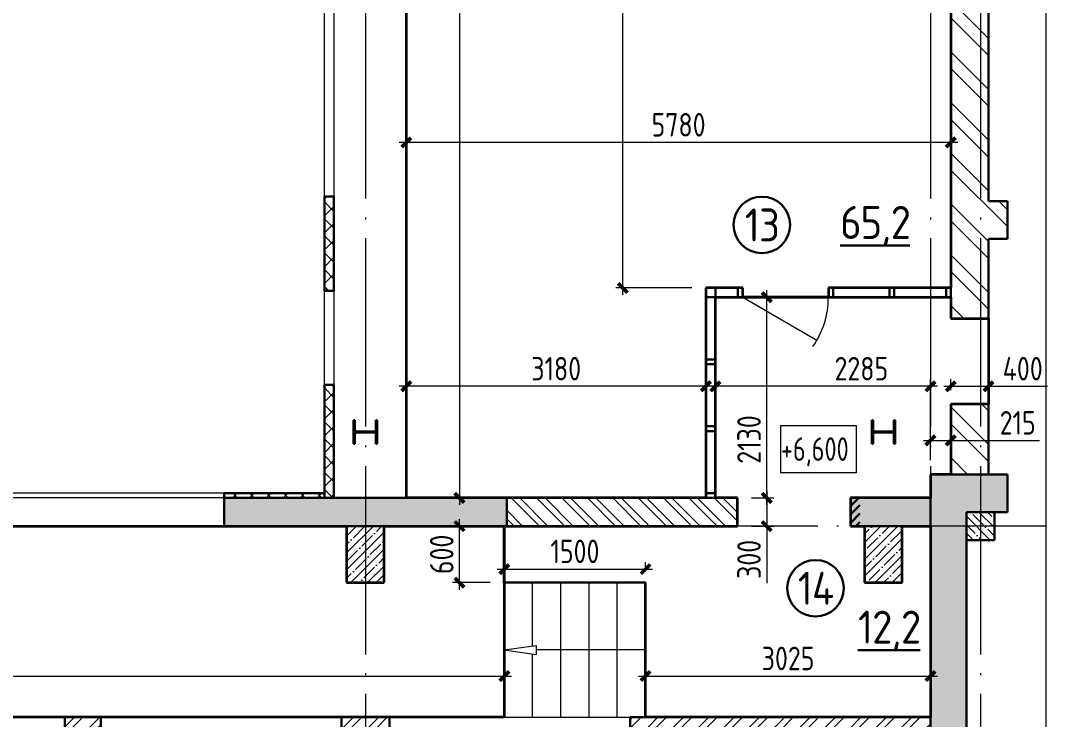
# Model space of a CAD drawing. Extents: x -965262 to 1142518, y -357520 to 71675.
# Drawn here: x 568645 to 579568, y -199408 to -191986 of the extents above; entities that cross this region are included whole.
import ezdxf

# ---------------------------------------------------------------- set-up
doc = ezdxf.new("R2010")
doc.units = 0
doc.header["$LTSCALE"] = 10
doc.linetypes.add('DOTE', pattern=[2.42, 2, -0.2, 0.02, -0.2])
doc.layers.get('0').update_dxf_attribs({"linetype": 'CONTINUOUS', "lineweight": 30})
doc.layers.get('Defpoints').update_dxf_attribs({"linetype": 'CONTINUOUS'})
doc.layers.add('DOTE', color=7, linetype='DOTE', lineweight=9)
doc.layers.add('полы', color=3, linetype='CONTINUOUS', lineweight=35)
doc.styles.add('GOST 2.304', font='isocpeur.ttf', dxfattribs={"width": 0.75, "height": 250})
doc.styles.add('GOST-2.304_Type-B', font='isocpeur.ttf', dxfattribs={"width": 0.9})
doc.styles.add('ГОСТ 2м', font='isocpeur.ttf', dxfattribs={"width": 0.8, "height": 250})
doc.dimstyles.new('ГОСТ 2м', dxfattribs={"dimtxt": 250, "dimasz": 100, "dimexe": 75, "dimexo": 150, "dimgap": 62.5, "dimtad": 1, "dimdec": 0, "dimtxsty": 'ГОСТ 2м', "dimblk": 'ARCHTICK', "dimcen": 150, "dimdle": 75, "dimclrd": 256, "dimclre": 256, "dimclrt": 256, "dimadec": 0, "dimazin": 0, "dimtfac": 1, "dimtdec": 0, "dimtmove": 0, "dimatfit": 3, "dimldrblk": 'OBLIQUE', "dimfxl": 1, "dimlwd": 15, "dimlwe": 15, "dimarcsym": 0})
pattern_1 = [(45, (487763.99, -212475.13), (-89.80256, 89.80256), []), (45, (487853.79, -212475.13), (-89.80256, 89.80256), [158.75, -31.75, 0, -31.75])]

# ---------------------------------------------------------------- blocks, each defined once
blk = doc.blocks.new('_ArchTick')
at = {"color": 0, "linetype": 'ByBlock', "lineweight": 0, "const_width": 0.4}
blk.add_lwpolyline([(-0.5, -0.5), (0.5, 0.5)], dxfattribs=at)
blk = doc.blocks.new('*D2043')
at = {"lineweight": 15, "transparency": 16777216}
for p, q in [((547106, -197505), (547106, -199022)), ((573781, -197506), (573781, -199022)), ((547031, -198947), (573856, -198947))]:
    blk.add_line(p, q, dxfattribs=at)
at = {"layer": 'Defpoints', "color": 0, "lineweight": 15, "transparency": 16777216}
for p in [(547106, -197355, 1451), (573781, -197356, 1421), (573781, -198947)]:
    blk.add_point(p, dxfattribs=at)
at = {"lineweight": 15, "transparency": 16777216, "xscale": 100, "yscale": 100, "zscale": 100, "rotation": 180}
blk.add_blockref('_ArchTick', (547106, -198947), dxfattribs=at)
at = {"lineweight": 15, "transparency": 16777216, "xscale": 100, "yscale": 100, "zscale": 100}
blk.add_blockref('_ArchTick', (573781, -198947), dxfattribs=at)
at = {"lineweight": 15, "transparency": 16777216, "insert": (560444, -198760), "char_height": 250, "attachment_point": 5, "style": 'ГОСТ 2м'}
blk.add_mtext('26675', dxfattribs=at)
blk = doc.blocks.new('_Oblique')
at = {"color": 0, "linetype": 'ByBlock', "lineweight": -2}
blk.add_line((-0.5, -0.5), (0.5, 0.5), dxfattribs=at)
blk = doc.blocks.new('*D2044')
at = {"lineweight": 15, "transparency": 16777216}
for p, q in [((575281, -199235), (575281, -198872)), ((578306, -199235), (578306, -198872)), ((575206, -198947), (578381, -198947))]:
    blk.add_line(p, q, dxfattribs=at)
at = {"layer": 'Defpoints', "color": 0, "lineweight": 15, "transparency": 16777216}
for p in [(578306, -198947), (575281, -199385, 1451), (578306, -199385, 1451)]:
    blk.add_point(p, dxfattribs=at)
at = {"lineweight": 15, "transparency": 16777216, "xscale": 100, "yscale": 100, "zscale": 100, "rotation": 180}
blk.add_blockref('_ArchTick', (575281, -198947), dxfattribs=at)
at = {"lineweight": 15, "transparency": 16777216, "xscale": 100, "yscale": 100, "zscale": 100}
blk.add_blockref('_ArchTick', (578306, -198947), dxfattribs=at)
at = {"lineweight": 15, "transparency": 16777216, "insert": (576794, -198760), "char_height": 250, "attachment_point": 5, "style": 'ГОСТ 2м'}
blk.add_mtext('3025', dxfattribs=at)
blk = doc.blocks.new('*D2045')
at = {"lineweight": 15, "transparency": 16777216}
for p, q in [((573706, -197811), (575356, -197811)), ((573781, -197805), (573781, -197736)), ((575281, -197805), (575281, -197736))]:
    blk.add_line(p, q, dxfattribs=at)
at = {"layer": 'Defpoints', "color": 0, "lineweight": 15, "transparency": 16777216}
for p in [(575281, -197811), (573781, -197955, 1451), (575281, -197955, 1451)]:
    blk.add_point(p, dxfattribs=at)
at = {"lineweight": 15, "transparency": 16777216, "xscale": 100, "yscale": 100, "zscale": 100, "rotation": 180}
blk.add_blockref('_ArchTick', (573781, -197811), dxfattribs=at)
at = {"lineweight": 15, "transparency": 16777216, "xscale": 100, "yscale": 100, "zscale": 100}
blk.add_blockref('_ArchTick', (575281, -197811), dxfattribs=at)
at = {"lineweight": 15, "transparency": 16777216, "insert": (574531, -197623), "char_height": 250, "attachment_point": 5, "style": 'ГОСТ 2м'}
blk.add_mtext('1500', dxfattribs=at)
blk = doc.blocks.new('*D2046')
at = {"lineweight": 15, "transparency": 16777216}
for p, q in [((573631, -197355), (573230, -197355)), ((573305, -198030), (573305, -197280)), ((573631, -197955), (573230, -197955))]:
    blk.add_line(p, q, dxfattribs=at)
at = {"layer": 'Defpoints', "color": 0, "lineweight": 15, "transparency": 16777216}
for p in [(573305, -197355), (573781, -197355), (573781, -197955, 1430)]:
    blk.add_point(p, dxfattribs=at)
at = {"lineweight": 15, "transparency": 16777216, "xscale": 100, "yscale": 100, "zscale": 100}
for p, rotation in [((573305, -197355), 90), ((573305, -197955), 270)]:
    blk.add_blockref('_ArchTick', p, dxfattribs=dict(at, rotation=rotation))
at = {"lineweight": 15, "transparency": 16777216, "insert": (573117, -197655), "char_height": 250, "attachment_point": 5, "rotation": 90, "style": 'ГОСТ 2м'}
blk.add_mtext('600', dxfattribs=at)
blk = doc.blocks.new('*D2021')
at = {"lineweight": 15, "transparency": 16777216}
for p, q in [((572741, -193131), (572741, -193206)), ((578521, -193131), (578521, -193206)), ((578596, -193281), (572666, -193281))]:
    blk.add_line(p, q, dxfattribs=at)
at = {"layer": 'Defpoints', "color": 0, "lineweight": 15, "transparency": 16777216}
for p in [(572741, -193281), (572741, -193281), (578521, -193281)]:
    blk.add_point(p, dxfattribs=at)
at = {"lineweight": 15, "transparency": 16777216, "xscale": 100, "yscale": 100, "zscale": 100, "rotation": 180}
blk.add_blockref('_ArchTick', (572741, -193281), dxfattribs=at)
at = {"lineweight": 15, "transparency": 16777216, "xscale": 100, "yscale": 100, "zscale": 100}
blk.add_blockref('_ArchTick', (578521, -193281), dxfattribs=at)
at = {"lineweight": 15, "transparency": 16777216, "insert": (575631, -193093), "char_height": 250, "attachment_point": 5, "style": 'ГОСТ 2м'}
blk.add_mtext('5780', dxfattribs=at)
blk = doc.blocks.new('*D2047')
at = {"lineweight": 15, "transparency": 16777216}
for p, q in [((572741, -194975), (572741, -195945)), ((575922, -194975), (575922, -195945)), ((575997, -195870), (572666, -195870))]:
    blk.add_line(p, q, dxfattribs=at)
at = {"layer": 'Defpoints', "color": 0, "lineweight": 15, "transparency": 16777216}
for p in [(572741, -194825, 1451), (575922, -194825, 1421), (572741, -195870)]:
    blk.add_point(p, dxfattribs=at)
at = {"lineweight": 15, "transparency": 16777216, "xscale": 100, "yscale": 100, "zscale": 100, "rotation": 180}
blk.add_blockref('_ArchTick', (572741, -195870), dxfattribs=at)
at = {"lineweight": 15, "transparency": 16777216, "xscale": 100, "yscale": 100, "zscale": 100}
blk.add_blockref('_ArchTick', (575922, -195870), dxfattribs=at)
at = {"lineweight": 15, "transparency": 16777216, "insert": (574332, -195683), "char_height": 250, "attachment_point": 5, "style": 'ГОСТ 2м'}
blk.add_mtext('3180', dxfattribs=at)
blk = doc.blocks.new('*D2048')
at = {"lineweight": 15, "transparency": 16777216}
for p, q in [((576022, -196655), (576022, -195795)), ((578306, -196655), (578306, -195795)), ((578381, -195870), (575947, -195870))]:
    blk.add_line(p, q, dxfattribs=at)
at = {"layer": 'Defpoints', "color": 0, "lineweight": 15, "transparency": 16777216}
for p in [(576022, -195870), (576022, -196805, 1421), (578306, -196805, 1451)]:
    blk.add_point(p, dxfattribs=at)
at = {"lineweight": 15, "transparency": 16777216, "xscale": 100, "yscale": 100, "zscale": 100, "rotation": 180}
blk.add_blockref('_ArchTick', (576022, -195870), dxfattribs=at)
at = {"lineweight": 15, "transparency": 16777216, "xscale": 100, "yscale": 100, "zscale": 100}
blk.add_blockref('_ArchTick', (578306, -195870), dxfattribs=at)
at = {"lineweight": 15, "transparency": 16777216, "insert": (577572, -195683), "char_height": 250, "attachment_point": 5, "style": 'ГОСТ 2м'}
blk.add_mtext('2285', dxfattribs=at)
blk = doc.blocks.new('*D2049')
at = {"lineweight": 15, "transparency": 16777216}
for p, q in [((578306, -196655), (578306, -196370)), ((578521, -196655), (578521, -196370)), ((578231, -196445), (578521, -196445)), ((578521, -196445), (579464, -196445))]:
    blk.add_line(p, q, dxfattribs=at)
at = {"layer": 'Defpoints', "color": 0, "lineweight": 15, "transparency": 16777216}
for p in [(578521, -196445), (578306, -196805, 1451), (578521, -196805, 1451)]:
    blk.add_point(p, dxfattribs=at)
at = {"lineweight": 15, "transparency": 16777216, "xscale": 100, "yscale": 100, "zscale": 100, "rotation": 180}
blk.add_blockref('_ArchTick', (578306, -196445), dxfattribs=at)
at = {"lineweight": 15, "transparency": 16777216, "xscale": 100, "yscale": 100, "zscale": 100}
blk.add_blockref('_ArchTick', (578521, -196445), dxfattribs=at)
at = {"lineweight": 15, "transparency": 16777216, "insert": (579232, -196258), "char_height": 250, "attachment_point": 5, "style": 'ГОСТ 2м'}
blk.add_mtext('215', dxfattribs=at)
blk = doc.blocks.new('*D2050')
at = {"lineweight": 15, "transparency": 16777216}
for p, q in [((578522, -195910), (578522, -195795)), ((578922, -195910), (578922, -195795)), ((578447, -195870), (578922, -195870)), ((578922, -195870), (579547, -195870))]:
    blk.add_line(p, q, dxfattribs=at)
at = {"layer": 'Defpoints', "color": 0, "lineweight": 15, "transparency": 16777216}
for p in [(578922, -195870), (578522, -196060, 1451), (578922, -196060, 1451)]:
    blk.add_point(p, dxfattribs=at)
at = {"lineweight": 15, "transparency": 16777216, "xscale": 100, "yscale": 100, "zscale": 100, "rotation": 180}
blk.add_blockref('_ArchTick', (578522, -195870), dxfattribs=at)
at = {"lineweight": 15, "transparency": 16777216, "xscale": 100, "yscale": 100, "zscale": 100}
blk.add_blockref('_ArchTick', (578922, -195870), dxfattribs=at)
at = {"lineweight": 15, "transparency": 16777216, "insert": (579285, -195683), "char_height": 250, "attachment_point": 5, "style": 'ГОСТ 2м'}
blk.add_mtext('400', dxfattribs=at)
blk = doc.blocks.new('*D2051')
at = {"lineweight": 15, "transparency": 16777216}
for p, q in [((576567, -197130), (576567, -194850)), ((576462, -194925), (576642, -194925)), ((576406, -197055), (576642, -197055))]:
    blk.add_line(p, q, dxfattribs=at)
at = {"layer": 'Defpoints', "color": 0, "lineweight": 15, "transparency": 16777216}
for p in [(576312, -194925, 1421), (576567, -194925), (576256, -197055, 1421)]:
    blk.add_point(p, dxfattribs=at)
at = {"lineweight": 15, "transparency": 16777216, "xscale": 100, "yscale": 100, "zscale": 100}
for p, rotation in [((576567, -194925), 90), ((576567, -197055), 270)]:
    blk.add_blockref('_ArchTick', p, dxfattribs=dict(at, rotation=rotation))
at = {"lineweight": 15, "transparency": 16777216, "insert": (576379, -196435), "char_height": 250, "attachment_point": 5, "rotation": 90, "style": 'ГОСТ 2м'}
blk.add_mtext('2130', dxfattribs=at)
blk = doc.blocks.new('*D2052')
at = {"lineweight": 15, "transparency": 16777216}
for p, q in [((576567, -196980), (576567, -197355)), ((576406, -197055), (576642, -197055)), ((576406, -197355), (576642, -197355)), ((576567, -197355), (576567, -197960))]:
    blk.add_line(p, q, dxfattribs=at)
at = {"layer": 'Defpoints', "color": 0, "lineweight": 15, "transparency": 16777216}
for p in [(576256, -197055, 1421), (576256, -197355), (576567, -197355)]:
    blk.add_point(p, dxfattribs=at)
at = {"lineweight": 15, "transparency": 16777216, "xscale": 100, "yscale": 100, "zscale": 100}
for p, rotation in [((576567, -197055), 90), ((576567, -197355), 270)]:
    blk.add_blockref('_ArchTick', p, dxfattribs=dict(at, rotation=rotation))
at = {"lineweight": 15, "transparency": 16777216, "insert": (576379, -197708), "char_height": 250, "attachment_point": 5, "rotation": 90, "style": 'ГОСТ 2м'}
blk.add_mtext('300', dxfattribs=at)
blk = doc.blocks.new('*D2098')
at = {"lineweight": 15, "transparency": 16777216}
for p, q in [((572891, -185020), (573380, -185020)), ((573305, -184945), (573305, -197130)), ((572891, -197055), (573380, -197055))]:
    blk.add_line(p, q, dxfattribs=at)
at = {"layer": 'Defpoints', "color": 0, "lineweight": 15, "transparency": 16777216}
for p in [(572741, -185020, 1451), (572741, -197055, 1451), (573305, -197055)]:
    blk.add_point(p, dxfattribs=at)
at = {"lineweight": 15, "transparency": 16777216, "xscale": 100, "yscale": 100, "zscale": 100}
for p, rotation in [((573305, -185020), 90), ((573305, -197055), 270)]:
    blk.add_blockref('_ArchTick', p, dxfattribs=dict(at, rotation=rotation))
at = {"lineweight": 15, "transparency": 16777216, "insert": (573117, -190900), "char_height": 250, "attachment_point": 5, "rotation": 90, "style": 'ГОСТ 2м'}
blk.add_mtext('12035', dxfattribs=at)
blk = doc.blocks.new('*D2099')
at = {"lineweight": 15, "transparency": 16777216}
for p, q in [((575772, -185020), (574965, -185020)), ((575040, -194900), (575040, -184945)), ((575772, -194825), (574965, -194825))]:
    blk.add_line(p, q, dxfattribs=at)
at = {"layer": 'Defpoints', "color": 0, "lineweight": 15, "transparency": 16777216}
for p in [(575040, -185020), (575922, -185020, 1451), (575922, -194825, 1421)]:
    blk.add_point(p, dxfattribs=at)
at = {"lineweight": 15, "transparency": 16777216, "xscale": 100, "yscale": 100, "zscale": 100}
for p, rotation in [((575040, -185020), 90), ((575040, -194825), 270)]:
    blk.add_blockref('_ArchTick', p, dxfattribs=dict(at, rotation=rotation))
at = {"lineweight": 15, "transparency": 16777216, "insert": (574853, -189923), "char_height": 250, "attachment_point": 5, "rotation": 90, "style": 'ГОСТ 2м'}
blk.add_mtext('9805', dxfattribs=at)

msp = doc.modelspace()

# ---------------------------------------------------------------- hatches: boundary and pattern name
at = {"lineweight": 15}
h = msp.add_hatch(dxfattribs=at)
h.set_pattern_fill('ANSI37', color=256, scale=40)
h.set_pattern_definition([(45, (521027.67, -152228.47), (-89.80256, 89.80256), []), (135, (521027.67, -152228.47), (-89.80256, -89.80256), [])])
h.paths.add_polyline_path([(571971.5, -187855.1), (571871.5, -187855.1), (571871.5, -188855.1), (571971.5, -188855.1)])
h.paths.add_polyline_path([(571971.5, -191355.1), (571871.5, -191355.1), (571871.5, -191855.1), (571971.5, -191855.1)], flags=17)
h.paths.add_polyline_path([(571971.5, -190855.1), (571871.5, -190855.1), (571871.5, -191355.1), (571971.5, -191355.1)], flags=17)
h.paths.add_polyline_path([(571971.5, -190855.1), (571871.5, -190855.1), (571871.5, -191855.1), (571971.5, -191855.1)])
h.paths.add_polyline_path([(571971.5, -190855.1), (571871.5, -190855.1), (571871.5, -191355.1), (571971.5, -191355.1)])
h.paths.add_polyline_path([(571971.5, -191355.1), (571871.5, -191355.1), (571871.5, -191855.1), (571971.5, -191855.1)])
h.paths.add_polyline_path([(571971.5, -193855.1), (571871.5, -193855.1), (571871.5, -194855.1), (571971.5, -194855.1)])
h.paths.add_polyline_path([(571971.5, -195855.1), (571871.5, -195855.1), (571871.5, -197055.1), (571971.5, -197055.1)])
h.paths.add_polyline_path([(578521.5, -190215.1), (578521.5, -190264), (578521.5, -190315.1), (578521.5, -190215.1), (578521.5, -190240.1)], flags=17)
h.paths.add_polyline_path([(578521.5, -190215.1), (578521.5, -190215.7), (578521.5, -190215.1), (578521.5, -190315.1)], flags=17)
h.paths.add_polyline_path([(571871.5, -185855.1), (571871.5, -184920.1), (574741.5, -184920.1), (574741.5, -185020.1), (571971.5, -185020.1), (571971.5, -185855.1)])
h.paths.add_polyline_path([(576741.5, -185020.1), (576741.5, -184920.1), (578241.5, -184920.1), (578241.5, -185507.6), (578141.5, -185507.6), (578141.5, -185020.1)])
h.paths.add_polyline_path([(578141.5, -190315.1), (578141.5, -187507.6), (578241.5, -187507.6), (578241.5, -190215.1), (578521.5, -190215.1), (578521.8, -190315.1)])
h = msp.add_hatch(dxfattribs=at)
h.set_pattern_fill('ANSI32', color=256, scale=40, angle=90)
h.set_pattern_definition([(135, (520527.67, -222329.96), (-269.4077, -269.4077), []), (135, (520527.67, -222150.35), (-269.4077, -269.4077), [])])
h.paths.add_polyline_path([(578521.8, -195150.1), (578521.8, -190215.1), (579530.1, -190215.1), (579530.1, -190615.1), (578921.5, -190615.1), (578921.5, -193905.1), (579121.8, -193905.1), (579121.8, -194305.1), (578921.8, -194305.1), (578921.8, -195150.1)])
h.paths.add_polyline_path([(578921.5, -196805.1), (578521.8, -196805.1), (578521.8, -196060.1), (578921.5, -196060.1)])
h = msp.add_hatch(dxfattribs=at)
h.set_pattern_fill('ANSI35', scale=40)
h.set_pattern_definition([(45, (-1948735.46, -16263.3), (-179.605122, 179.605122), []), (45, (-1948555.86, -16263.3), (-179.605122, 179.605122), [317.5, -63.5, 0, -63.5])])
h.paths.add_polyline_path([(578306.5, -213755.1), (578306.5, -196805.1), (579121.8, -196805.1), (579121.8, -197205.1), (578686.5, -197205.1), (578686.5, -213754.9)])
h.paths.add_polyline_path([(578306.5, -216034.7), (578686.8, -216034.7), (578686.8, -214654.9), (578306.5, -214654.9)])
h.paths.add_polyline_path([(578306.5, -221905.1), (578306.5, -216934.7), (578686.5, -216934.7), (578686.5, -221505.1), (579436.5, -221505.1), (579436.5, -221905.1)])
h = msp.add_hatch(dxfattribs=at)
h.set_pattern_fill('ANSI37', scale=40, angle=90)
h.set_pattern_definition([(135, (487763.99, -212475.13), (-89.80256, -89.80256), []), (225, (487763.99, -212475.13), (89.80256, -89.80256), [])])
h.paths.add_polyline_path([(571871.5, -197055.1), (571871.5, -197005.1), (570806.7, -197005.1), (570806.7, -197055.1)])
h = msp.add_hatch(dxfattribs=at)
h.set_pattern_fill('ANSI35', scale=40)
h.set_pattern_definition([(45, (574911.69, -197185.92), (-179.6051, 179.6051), []), (45, (575091.3, -197185.92), (-179.6051, 179.6051), [317.5, -63.5, 0, -63.5])])
h.paths.add_polyline_path([(576255.6, -197055.1), (573806.7, -197055.1), (573806.7, -197355.1), (576255.6, -197355.1)])
h.paths.add_polyline_path([(549806.7, -197055.1), (546806.7, -197055.1), (546806.7, -197355.1), (549806.7, -197355.1)])
h.paths.add_polyline_path([(555806.7, -197055.1), (552806.7, -197055.1), (552806.7, -197355.1), (555806.7, -197355.1)])
h.paths.add_polyline_path([(561806.7, -197055.1), (558806.7, -197055.1), (558806.7, -197355.1), (561806.7, -197355.1)])
h.paths.add_polyline_path([(567806.7, -197055.1), (564806.7, -197055.1), (564806.7, -197355.1), (567806.7, -197355.1)])
h.paths.add_polyline_path([(576255.6, -197055.1), (570806.7, -197055.1), (570806.7, -197355.1), (576255.6, -197355.1)])
h.paths.add_polyline_path([(578306.5, -197055.1), (577455.6, -197055.1), (577455.6, -197355.1), (578306.5, -197355.1)])
h.paths.add_polyline_path([(578306.5, -221455.1), (578306.5, -221355.1), (578006.5, -221355.1), (578006.5, -221355.1), (577606.5, -221355.1), (576806.5, -221355.1), (576806.5, -221655.1), (578306.5, -221655.1)])
h.paths.add_polyline_path([(573806.5, -221355.1), (573806.5, -221705.1), (570806.5, -221705.1), (570806.5, -221355.1)])
h.paths.add_polyline_path([(567806.5, -221355.1), (566506.5, -221355.1), (566506.5, -221355.1), (566106.5, -221355.1), (564806.5, -221355.1), (564806.5, -221655.1), (567806.5, -221655.1)])
h.paths.add_polyline_path([(561806.5, -221355.1), (560506.5, -221355.1), (560506.5, -221355.1), (560106.5, -221355.1), (558806.5, -221355.1), (558806.5, -221655.1), (561806.5, -221655.1)])
h.paths.add_polyline_path([(555806.5, -221355.1), (554506.5, -221355.1), (554506.5, -221355.1), (554106.5, -221355.1), (552806.5, -221355.1), (552806.5, -221655.1), (555806.5, -221655.1)])
h.paths.add_polyline_path([(549806.5, -221355.1), (548506.5, -221355.1), (548506.5, -221355.1), (548106.5, -221355.1), (546806.5, -221355.1), (546806.5, -221655.1), (549806.5, -221655.1)])
h.paths.add_polyline_path([(543806.5, -221355.1), (543006.5, -221355.1), (543006.5, -221355.1), (542606.5, -221355.1), (542306.5, -221539), (542306.5, -221655.1), (543806.5, -221655.1)])
h.paths.add_polyline_path([(542606.5, -211005.1), (542306.5, -211005.1), (542306.5, -211930.1), (542606.5, -211930.1), (542606.5, -211930.1)])
h.paths.add_polyline_path([(542606.5, -208155.1), (542306.5, -208155.1), (542306.5, -209805.1), (542606.5, -209805.1)])
h.paths.add_polyline_path([(542606.5, -206955.1), (542256.5, -206955.1), (542256.5, -205305.1), (542606.5, -205305.1)])
h.paths.add_polyline_path([(542606.5, -202455.1), (542306.5, -202455.1), (542306.5, -204105.1), (542606.5, -204105.1)])
h.paths.add_polyline_path([(542606.5, -199605.1), (542306.5, -199605.1), (542306.5, -201255.1), (542606.5, -201255.1)])
h.paths.add_polyline_path([(542306.5, -206955.1), (542256.5, -206955.1), (542256.5, -205305.1), (542306.5, -205305.1)])
h.paths.add_polyline_path([(542606.5, -221355.1), (542306.5, -221539), (542306.5, -219854.9), (542606.5, -219854.9)])
h.paths.add_polyline_path([(542306.5, -216854.9), (542306.5, -214930.1), (542606.5, -214930.1), (542606.5, -216854.9)])
h.paths.add_polyline_path([(542306.5, -198405.1), (542306.5, -197055.1), (543806.7, -197055.1), (543806.7, -197355.1), (542606.5, -197356), (542606.5, -198405.1)])
h.paths.add_polyline_path([(570806.5, -221655.1), (573806.5, -221655.1), (573806.5, -221705.1), (570806.5, -221705.1)])
h = msp.add_hatch(dxfattribs=at)
h.set_pattern_fill('ANSI32', scale=20, angle=90)
h.set_pattern_definition([(135, (-258567.1, -302980.84), (-134.70384, -134.70384), []), (135, (-258567.1, -302891.03), (-134.70384, -134.70384), [])])
h.paths.add_polyline_path([(576255.6, -197055.1), (573806.7, -197055.1), (573806.7, -197355.1), (576255.6, -197355.1)])
h = msp.add_hatch()
h.set_pattern_fill('ANSI31', scale=20)
h.set_pattern_definition([(45, (-258567.1, -302980.84), (-44.9012806, 44.9012806), [])])
h.paths.add_polyline_path([(577455.6, -197355.1), (577455.6, -197055.1), (577555.6, -197055.1), (577555.6, -197355.1)])
h = msp.add_hatch(dxfattribs=at)
h.set_pattern_fill('ANSI35', scale=20, angle=90, style=0)
h.set_pattern_definition([(135, (487763.99, -212475.13), (-89.80256, -89.80256), []), (135, (487763.99, -212385.33), (-89.80256, -89.80256), [158.75, -31.75, 0, -31.75])])
h.paths.add_polyline_path([(578836.5, -197205.1), (578686.5, -197205.1), (578686.5, -197355.1), (578836.5, -197355.1)])
h.paths.add_polyline_path([(578836.5, -197355.1), (578686.5, -197355.1), (578686.5, -197505.1), (578836.5, -197505.1)])
h.paths.add_polyline_path([(578986.5, -197355.1), (578836.5, -197355.1), (578836.5, -197505.1), (578986.5, -197505.1)])
h.paths.add_polyline_path([(578986.5, -197205.1), (578836.5, -197205.1), (578836.5, -197355.1), (578986.5, -197355.1)])
h = msp.add_hatch(dxfattribs=at)
h.set_pattern_fill('ANSI32', scale=20)
h.set_pattern_definition([(45, (1288949.53, -215134.9), (-134.70384, 134.70384), []), (45, (1289039.33, -215134.9), (-134.70384, 134.70384), [])])
h.paths.add_polyline_path([(548506.5, -211145.1), (547106, -211145.1), (547106, -211015.1), (546986, -211015.1), (546986, -211145.1), (542606.5, -211145.1), (542606.5, -211265.1), (548256.5, -211265.1), (548256.5, -211525.1), (548506.5, -211525.1)], flags=17)
h.paths.add_polyline_path([(548506.5, -211145.1), (547106.5, -211145.1), (547106.5, -211015.1), (546986.5, -211015.1), (546986.5, -211145.1), (542606.5, -211145.1), (542606.5, -211265.1), (548256.5, -211265.1), (548256.5, -211525.1), (548506.5, -211525.1)], flags=16)
h.paths.add_polyline_path([(569496.5, -207755.1), (569366.5, -207755.1), (569366.5, -207885.1), (569496.5, -207885.1)], flags=17)
h.paths.add_polyline_path([(569496.5, -207755.1), (569366.5, -207755.1), (569366.5, -207885.1), (569496.5, -207885.1)], flags=16)
h.paths.add_polyline_path([(573826.5, -218835.1), (573706.5, -218835.1), (573706.5, -219125.1), (573826.5, -219125.1)], flags=17)
h.paths.add_polyline_path([(543006.5, -203175.1), (543006.5, -203055.1), (545556, -203055.2), (545556, -203175.1), (545426, -203175.1), (545426, -204225.1), (545306, -204225.1), (545306.1, -203175.1), (543006.5, -203175.1)])
h.paths.add_polyline_path([(546986, -203305.2), (546986, -203175.1), (546466, -203175.1), (546466, -203055.1), (546986, -203055.1), (546986, -199255.1), (547106, -199257.7), (547106, -199385.1), (547236, -199385.1), (547236, -199505.1), (547106, -199505.1), (547106, -203305.2), (546986, -203305.2)])
h.paths.add_polyline_path([(546986, -204225.1), (546986, -203845.2), (547106, -203845.2), (547106, -204225.1)])
h.paths.add_polyline_path([(546986, -205514.9), (546986, -205135.1), (547106, -205135.1), (547106, -205514.9), (546986, -205514.9)])
h.paths.add_polyline_path([(542606.5, -206305.1), (542606.5, -206185.2), (545306, -206185.2), (545306, -205135.1), (545426, -205135.1), (545426, -206185), (545556, -206185.1), (545556, -206305.1), (542606.5, -206305.1)])
h.paths.add_polyline_path([(546986.1, -206435.1), (546986, -206305.1), (546466.3, -206305.1), (546466.3, -206185.1), (546986, -206185.1), (546986, -206054.9), (547106, -206054.9), (547106, -206435.1), (546986, -206435.1)])
h.paths.add_polyline_path([(546856, -208915), (546856, -208535), (547106, -208535), (547106, -208915)])
h.paths.add_polyline_path([(542606.5, -211265.1), (542606.5, -211145.1), (546986.9, -211145.1), (546986.9, -211015.1), (547106, -211014.8), (547107, -211145.1), (548506.5, -211145.1), (548506.5, -211525.1), (548256.5, -211525.1), (548256.5, -211265.1), (542606.5, -211265.1)])
h.paths.add_polyline_path([(543006, -215255.1), (543006.5, -215135.1), (548106.5, -215135.1), (548106.5, -215255.1), (543006.5, -215255.1)])
h.paths.add_polyline_path([(548256.5, -215055.1), (548256.5, -214535.1), (548506.5, -214535.1), (548506.5, -215055.1)])
h.paths.add_polyline_path([(546986, -198055.1), (546986, -197355.1), (547106, -197355.1), (547106, -198055.1)])
h.paths.add_polyline_path([(548146, -199505.1), (548146, -199385.1), (548561.5, -199385.1), (548561.5, -199505.1)])
h.paths.add_polyline_path([(551051.5, -199505.1), (551051.5, -199385.1), (551558.9, -199385.1), (551561.4, -199505.1)])
h.paths.add_polyline_path([(554051.5, -199505.1), (554051.5, -199385.1), (554561.4, -199385.1), (554561.4, -199505.1)])
h.paths.add_polyline_path([(557051.5, -199505.1), (557051.5, -199385.1), (557561.4, -199385.1), (557561.4, -199505.1)])
h.paths.add_polyline_path([(560051.5, -199505.1), (560051.5, -199385.1), (560561.4, -199385.1), (560561.4, -199505.1)])
h.paths.add_polyline_path([(563051.5, -199505.1), (563051.5, -199385.1), (563561.4, -199385.1), (563561.4, -199505.1)])
h.paths.add_polyline_path([(566051.5, -199505.1), (566051.5, -199385.1), (566561.4, -199385.1), (566561.4, -199505.1)])
h.paths.add_polyline_path([(569116.5, -199505.1), (569116.5, -199385.1), (569496.5, -199385.1), (569496.5, -199505.1), (569366.5, -199505.1), (569366.5, -199765.1), (569246.5, -199765.1), (569246.5, -199505.1)])
h.paths.add_polyline_path([(572051.5, -199505.1), (572051.5, -199385.1), (572561.4, -199385.1), (572561.4, -199505.1)])
h.paths.add_polyline_path([(575116.5, -199505.1), (575116.5, -199385.1), (578306.5, -199385.1), (578306.5, -199505.1)])
h.paths.add_polyline_path([(569246.5, -202260.1), (569246.5, -201880.1), (569496.5, -201880.1), (569496.5, -202260.1)])
h.paths.add_polyline_path([(569246.5, -204755.1), (569246.5, -204375.1), (569496.5, -204375.1), (569496.5, -204755.1)])
h.paths.add_polyline_path([(569246.5, -208135.1), (569246.5, -207755.1), (569496.5, -207755.1), (569496.5, -208005.1), (569366.5, -208005.1), (569366.5, -208135.1)])
h.paths.add_polyline_path([(570546.5, -208005.1), (570546.5, -207885.1), (570926.5, -207885.1), (570926.5, -208005.1)])
h.paths.add_polyline_path([(571976.5, -208005.1), (571976.5, -207885.1), (572226.5, -207885.1), (572226.5, -209055.1), (572106.5, -209055.1), (572106.5, -208005.1)])
h.paths.add_polyline_path([(572506.5, -209655.1), (572506.5, -209535.1), (577606.5, -209535.1), (577606.5, -209655.1)])
h.paths.add_polyline_path([(578006.5, -209655.1), (578006.5, -209535.1), (578306.5, -209535.1), (578306.5, -209655.1)])
h.paths.add_polyline_path([(571976.5, -212995.1), (571976.5, -212875.1), (572106.5, -212875.1), (572106.5, -211720.1), (572226.5, -211720.1), (572226.5, -212875.1), (578306.5, -212875.1), (578306.5, -212995.1)])
h.paths.add_polyline_path([(572106.5, -210810.1), (572106.5, -209655.1), (572226.5, -209655.1), (572226.5, -210810.1)])
h.paths.add_polyline_path([(569246.5, -210630.1), (569246.5, -210250.1), (569496.5, -210250.1), (569496.5, -210630.1)])
h.paths.add_polyline_path([(569246.5, -212995.1), (569246.5, -212745.1), (569366.5, -212745.1), (569366.5, -212875.1), (571066.5, -212875.1), (571066.5, -212995.1)])
h.paths.add_polyline_path([(578006.5, -215175.1), (578006.5, -215055.1), (578306.5, -215055.1), (578306.5, -215175.1), (578006.5, -215175.1)])
h.paths.add_polyline_path([(578006.5, -215655.1), (578006.5, -215535.1), (578306.5, -215535.1), (578306.5, -215655.1), (578006.5, -215655.1)])
h.paths.add_polyline_path([(573706.5, -219125.1), (573706.5, -215815.1), (576406.5, -215815.1), (576406.5, -217035.1), (578306.5, -217035.1), (578306.5, -217155.1), (576286.5, -217155.1), (576286.5, -215935.1), (573826.5, -215935.1), (573826.5, -219125.1)])
h.paths.add_polyline_path([(571726.1, -220285.1), (571726, -220165.1), (573706.5, -220165.1), (573706.5, -220035.1), (573826.5, -220035.1), (573826.5, -220285.1), (571726, -220285.1)])
h.paths.add_polyline_path([(571606.1, -221355.1), (571606.1, -220545.1), (571726.1, -220545.1), (571726.1, -221355.1)])
h.paths.add_polyline_path([(546986.9, -211145.1), (546986.5, -211145.1), (546986.5, -211015.1), (546986.9, -211015.1)], flags=16)
h.paths.add_polyline_path([(547107, -211145.1), (547106.5, -211145.1), (547106.5, -211015.1), (547107, -211015.1)], flags=16)
h.paths.add_polyline_path([(573826.5, -218835.1), (573706.5, -218835.1), (573706.5, -218825.1), (573826.5, -218825.1)], flags=17)
h = msp.add_hatch(dxfattribs=at)
h.set_pattern_fill('ANSI35', scale=20, style=0)
h.set_pattern_definition(pattern_1)
h.paths.add_polyline_path([(572506.5, -197355.1), (572106.5, -197355.1), (572106.5, -197955.1), (572506.5, -197955.1)])
h = msp.add_hatch(dxfattribs=at)
h.set_pattern_fill('ANSI35', scale=20, style=0)
h.set_pattern_definition(pattern_1)
h.paths.add_polyline_path([(578006.5, -197355.1), (577606.5, -197355.1), (577606.5, -197955.1), (578006.5, -197955.1)])

# ---------------------------------------------------------------- linework, layer by layer
at = {"color": 5, "lineweight": 15, "ltscale": 10, "extrusion": (1, 0, 0)}
msp.add_line((579530.1, -184617.3, 13061.6), (579530.1, -202171.6, 13061.6), dxfattribs=at)
at = {"color": 7, "lineweight": 30}
for p, q in [((578521.5, -190215.1, 13061.6), (578521.5, -195150.1, 11253.1)), ((578921.5, -193905.1, 11253.1), (578921.5, -190615.1, 11253.1)), ((579121.8, -193905.1, 11253.1), (578921.8, -193905.1, 11253.1)), ((579121.8, -194305.1, 11253.1), (579121.8, -193905.1, 11253.1)), ((578921.8, -195150.1, 11253.1), (578921.5, -194305.1, 11253.1)), ((579121.8, -194305.1, 11253.1), (578921.8, -194305.1, 11253.1)), ((578521.8, -195150.1, 11253.1), (578921.8, -195150.1, 11253.1)), ((578521.5, -196060.1, 11253.1), (578521.5, -196805.1, 11253.1)), ((578521.8, -196060.1, 11253.1), (578921.8, -196060.1, 11253.1)), ((578921.5, -196805.1, 11253.1), (578921.5, -196060.1, 11253.1)), ((572181.5, -196230.1, 11253.1), (572181.5, -196480.1, 11253.1)), ((572195.5, -196230.1, 11253.1), (572181.5, -196230.1, 11253.1)), ((572195.5, -196330.6, 11253.1), (572195.5, -196230.1, 11253.1)), ((572417.5, -196230.1, 11253.1), (572417.5, -196330.6, 11253.1)), ((572431.5, -196230.1, 11253.1), (572417.5, -196230.1, 11253.1)), ((572431.5, -196480.1, 11253.1), (572431.5, -196230.1, 11253.1)), ((577681.5, -196230.1, 11253.1), (577681.5, -196480.1, 11253.1)), ((577695.5, -196230.1, 11253.1), (577681.5, -196230.1, 11253.1)), ((577695.5, -196330.6, 11253.1), (577695.5, -196230.1, 11253.1)), ((577917.5, -196230.1, 11253.1), (577917.5, -196330.6, 11253.1)), ((577931.5, -196230.1, 11253.1), (577917.5, -196230.1, 11253.1)), ((577931.5, -196480.1, 11253.1), (577931.5, -196230.1, 11253.1)), ((572195.5, -196480.1, 11253.1), (572195.5, -196379.6, 11253.1)), ((572397.5, -196350.6, 11253.1), (572215.5, -196350.6, 11253.1)), ((572215.5, -196359.6, 11253.1), (572397.5, -196359.6, 11253.1)), ((572417.5, -196379.6, 11253.1), (572417.5, -196480.1, 11253.1)), ((577695.5, -196480.1, 11253.1), (577695.5, -196379.6, 11253.1)), ((577897.5, -196350.6, 11253.1), (577715.5, -196350.6, 11253.1)), ((577715.5, -196359.6, 11253.1), (577897.5, -196359.6, 11253.1)), ((577917.5, -196379.6, 11253.1), (577917.5, -196480.1, 11253.1)), ((572181.5, -196480.1, 11253.1), (572195.5, -196480.1, 11253.1)), ((572417.5, -196480.1, 11253.1), (572431.5, -196480.1, 11253.1)), ((577681.5, -196480.1, 11253.1), (577695.5, -196480.1, 11253.1)), ((577917.5, -196480.1, 11253.1), (577931.5, -196480.1, 11253.1)), ((578306.5, -196805.1, 11253.1), (578306.5, -213755.1, 11253.1)), ((579121.8, -196805.1, 11253.1), (578306.5, -196805.1, 11253.1)), ((579121.8, -197205.1, 11253.1), (579121.8, -196805.1, 11253.1)), ((578686.5, -197205.1, 11253.1), (578686.5, -197505.1, 11253.1)), ((578986.5, -197205.1, 11253.1), (578686.5, -197205.1, 11253.1)), ((578686.5, -197205.1, 11253.1), (579121.8, -197205.1, 11253.1)), ((578686.5, -213754.9, 11253.1), (578686.5, -197205.1, 11253.1)), ((578986.5, -197505.1, 11253.1), (578986.5, -197205.1, 11253.1)), ((572106.5, -197355.1, 11253.1), (572106.5, -197955.1, 11253.1)), ((572506.5, -197355.1, 11253.1), (572106.5, -197355.1, 11253.1)), ((572506.5, -197955.1, 11253.1), (572506.5, -197355.1, 11253.1)), ((577606.5, -197355.1, 11253.1), (577606.5, -197955.1, 11253.1)), ((578006.5, -197355.1, 11253.1), (577606.5, -197355.1, 11253.1)), ((578006.5, -197955.1, 11253.1), (578006.5, -197355.1, 11253.1)), ((578686.5, -197505.1, 11253.1), (578986.5, -197505.1, 11253.1)), ((572106.5, -197955.1, 11253.1), (572506.5, -197955.1, 11253.1)), ((577606.5, -197955.1, 11253.1), (578006.5, -197955.1, 11253.1))]:
    msp.add_line(p, q, dxfattribs=at)
at = {"color": 7, "lineweight": 15}
for p, q in [((571871.5, -193855.1, 11223.1), (571871.5, -191855.1, 11223.1)), ((571971.5, -191855.1, 11223.1), (571971.5, -193855.1, 11223.1)), ((572741.5, -197055.1, 11253.1), (572741.5, -192117.3, 11253.1)), ((571871.5, -195855.1, 11223.1), (571871.5, -194855.1, 11223.1)), ((571971.5, -194855.1, 11223.1), (571971.5, -195855.1, 11223.1)), ((576021.8, -194825.1, 11223.1), (576261.8, -194825.1, 11223.1)), ((577271.8, -194825.1, 11223.1), (577871.8, -194825.1, 11223.1)), ((577921.8, -194825.1, 11223.1), (578521.8, -194825.1, 11223.1)), ((575921.8, -194925.1, 11223.1), (575921.8, -195585.1, 11223.1)), ((576021.8, -194925.1, 11223.1), (576261.8, -194925.1, 11223.1)), ((576021.8, -194925.1, 11223.1), (576021.8, -195585.1, 11223.1)), ((576311.8, -194925.1, 11223.1), (577099.8, -195380.1, 11223.1)), ((577271.8, -194925.1, 11223.1), (577871.8, -194925.1, 11223.1)), ((577921.8, -194925.1, 11223.1), (578521.8, -194925.1, 11223.1)), ((575921.8, -195635.1, 11223.1), (575921.8, -196295.1, 11223.1)), ((576021.8, -195635.1, 11223.1), (576021.8, -196295.1, 11223.1)), ((576717.4, -196287.9, 14512.9), (577517.4, -196287.9, 14512.9)), ((576717.4, -196787.9, 14512.9), (576717.4, -196287.9, 14512.9)), ((577517.4, -196287.9, 14512.9), (577517.4, -196787.9, 14512.9)), ((575921.8, -196345.1, 11223.1), (575921.8, -197005.1, 11223.1)), ((576021.8, -196345.1, 11223.1), (576021.8, -197005.1, 11223.1)), ((577517.4, -196787.9, 14512.9), (576717.4, -196787.9, 14512.9)), ((570806.7, -197005.1, 11223.1), (567806.7, -197005.1, 11223.1)), ((570806.7, -197055.1, 11223.1), (567806.7, -197055.1, 11223.1)), ((570806.7, -197355.1, 11223.1), (567806.7, -197355.1, 11223.1)), ((573781, -199385.1, 11253.1), (573781, -197355.1, 11223.1)), ((573781, -197955.1, 11253.1), (575281, -197955.1, 11253.1)), ((574081, -198626.8, 11253.1), (574081, -197955.1, 11253.1)), ((574381, -199385.1, 11253.1), (574381, -197955.1, 11253.1)), ((574681, -199385.1, 11253.1), (574681, -197955.1, 11253.1)), ((574981, -199385.1, 11253.1), (574981, -197955.1, 11253.1)), ((575281, -199385.1, 11253.1), (575281, -197955.1, 11253.1)), ((573781, -198670.1, 11253.1), (574120.4, -198621.1, 11253.1)), ((573781, -198670.1, 11253.1), (574120.4, -198719.1, 11253.1)), ((574120.4, -198621.1, 11253.1), (574120.4, -198719.1, 11253.1)), ((575281, -198670.1, 11253.1), (574120.4, -198670.1, 11253.1)), ((574081, -199385.1, 11253.1), (574081, -198713.5, 11253.1)), ((566561.4, -199385.1, 11253.1), (569116.5, -199385.1, 11253.1)), ((569496.5, -199385.1, 11253.1), (572051.5, -199385.1, 11253.1)), ((572561.4, -199385.1, 11253.1), (575116.5, -199385.1, 11253.1))]:
    msp.add_line(p, q, dxfattribs=at)
at = {"color": 7}
for p, q in [((571871.5, -193855.1, 11223.1), (571871.5, -194855.1, 11223.1)), ((571971.5, -193855.1, 11223.1), (571871.5, -193855.1, 11223.1)), ((571971.5, -194855.1, 11223.1), (571971.5, -193855.1, 11223.1)), ((571871.5, -194855.1, 11223.1), (571971.5, -194855.1, 11223.1)), ((571871.5, -195855.1, 11223.1), (571871.5, -197055.1, 11223.1)), ((571971.5, -195855.1, 11223.1), (571871.5, -195855.1, 11223.1)), ((571971.5, -197055.1, 11223.1), (571971.5, -195855.1, 11223.1)), ((572431.5, -196480.1, 11253.1), (572431.5, -196230.1, 11253.1)), ((578921.5, -196805.1, 11253.1), (578521.5, -196805.1, 11253.1)), ((570806.7, -197005.1, 11223.1), (570806.7, -197355.1, 11223.1)), ((571871.5, -197005.1, 11223.1), (570806.7, -197005.1, 11223.1)), ((576255.6, -197055.1, 11223.1), (570806.7, -197055.1, 11223.1)), ((573806.7, -197355.1, 11223.1), (573806.7, -197055.1, 11223.1)), ((576255.6, -197355.1, 11223.1), (576255.6, -197055.1, 11223.1)), ((578306.5, -197055.1, 11223.1), (577455.6, -197055.1, 11223.1)), ((577455.6, -197355.1, 11223.1), (577455.6, -197055.1, 11223.1)), ((570806.7, -197355.1, 11223.1), (576255.6, -197355.1, 11223.1)), ((577455.6, -197355.1, 11223.1), (578306.5, -197355.1, 11223.1)), ((569116.5, -199505.1, 11253.1), (569116.5, -199385.1, 11253.1)), ((569116.5, -199385.1, 11253.1), (569496.5, -199385.1, 11253.1)), ((569496.5, -199385.1, 11253.1), (569496.5, -199505.1, 11253.1)), ((572051.5, -199505.1, 11253.1), (572051.5, -199385.1, 11253.1)), ((572051.5, -199385.1, 11253.1), (572561.4, -199385.1, 11253.1)), ((572561.4, -199385.1, 11253.1), (572561.4, -199505.1, 11253.1)), ((575116.5, -199505.1, 11253.1), (575116.5, -199385.1, 11253.1)), ((575116.5, -199385.1, 11253.1), (578306.5, -199385.1, 11253.1)), ((578306.5, -199385.1, 11253.1), (578306.5, -199505.1, 11253.1))]:
    msp.add_line(p, q, dxfattribs=at)
at = {"lineweight": 15}
msp.add_line((572891.5, -197055.1, 9801.8), (573725.2, -197055.1, 9801.8), dxfattribs=at)
at = {"color": 7, "elevation": 11223.1}
for points in [[(575921.8, -194825.1), (576021.8, -194825.1), (576021.8, -194925.1), (575921.8, -194925.1)], [(576311.8, -194825.1), (576311.8, -194925.1), (576261.8, -194925.1), (576261.8, -194825.1)], [(577271.8, -194825.1), (577271.8, -194925.1), (577221.8, -194925.1), (577221.8, -194825.1)], [(577921.8, -194825.1), (577921.8, -194925.1), (577871.8, -194925.1), (577871.8, -194825.1)], [(578521.6, -194825.1), (578521.6, -194925.1), (578471.6, -194925.1), (578471.6, -194825.1)], [(576021.8, -195635.1), (575921.8, -195635.1), (575921.8, -195585.1), (576021.8, -195585.1)], [(576021.8, -196345.1), (575921.8, -196345.1), (575921.8, -196295.1), (576021.8, -196295.1)], [(576021.8, -197055.1), (575921.8, -197055.1), (575921.8, -197005.1), (576021.8, -197005.1)]]:
    msp.add_lwpolyline(points, close=True, dxfattribs=at)
at = {"color": 7}
for centre in [(576515.6, -194156.4, 9801.8), (577085.3, -198014.7, 9801.8)]:
    msp.add_circle(centre, 300, dxfattribs=at)
at = {"color": 7, "lineweight": 15}
msp.add_arc((576311.8, -194925.1, 11223.1), 910, 325, 0, dxfattribs=at)
at = {"color": 7, "lineweight": 30}
for centre, start, end in [((572215.5, -196330.6, 11253.1), 180, 270), ((572215.5, -196379.6, 11253.1), 90, 180), ((572397.5, -196330.6, 11253.1), 270, 0), ((572397.5, -196379.6, 11253.1), 0, 90), ((577715.5, -196330.6, 11253.1), 180, 270), ((577715.5, -196379.6, 11253.1), 90, 180), ((577897.5, -196330.6, 11253.1), 270, 0), ((577897.5, -196379.6, 11253.1), 0, 90)]:
    msp.add_arc(centre, 20, start, end, dxfattribs=at)
at = {"layer": 'DOTE', "color": 7, "ltscale": 100, "extrusion": (0, -1, 0)}
for p, q in [((572306.5, -184617.3, 9801.8), (572306.5, -223305.4, 9801.8)), ((578306.5, -184617.3, 9801.8), (578306.5, -223105.4, 9801.8)), ((578836.5, -184617.3, 9801.8), (578836.5, -223105.4, 9801.8))]:
    msp.add_line(p, q, dxfattribs=at)
at = {"layer": 'DOTE', "color": 7, "ltscale": 100}
msp.add_line((579530.1, -197355.1, 9801.8), (540558.2, -197355.1, 9801.8), dxfattribs=at)
at = {"layer": 'полы'}
for p, q in [((572741.5, -197055.1, 11253.1), (572741.5, -185020.1, 11253.1)), ((578521.8, -190315.1, 13061.6), (578521.8, -194825.1, 11223.1)), ((578521.5, -192117.3, 12364.5), (578521.5, -192117.3, 12364.5)), ((576311.8, -194825.1, 11223.1), (575921.8, -194825.1, 11223.1)), ((575921.8, -194825.1, 11223.1), (575921.8, -197055.1, 11223.1)), ((576311.8, -194925.1, 11223.1), (576311.8, -194825.1, 11223.1)), ((578521.8, -194825.1, 11223.1), (577221.8, -194825.1, 11223.1)), ((577221.8, -194825.1, 11223.1), (577221.8, -194925.1, 11223.1)), ((576021.8, -197055.1, 11223.1), (576021.8, -194925.1, 11223.1)), ((576021.8, -194925.1, 11223.1), (578521.8, -194925.1, 11223.1)), ((577221.8, -194925.1, 11223.1), (576311.8, -194925.1, 11223.1)), ((578521.8, -194925.1, 11223.1), (578521.5, -195150.1, 11253.1)), ((578521.5, -195150.1, 11253.1), (578921.8, -195150.1, 11253.1)), ((578921.8, -195150.1, 11253.1), (578922.1, -196060.1, 11253.1)), ((578922.1, -196060.1, 11253.1), (578521.5, -196060.1, 11253.1)), ((578521.5, -196060.1, 11253.1), (578521.5, -196805.1, 11253.1)), ((578521.5, -196805.1, 11253.1), (578306.5, -196805.1, 11253.1)), ((578306.5, -196805.1, 11253.1), (578306.5, -197055.1, 11223.1)), ((575921.8, -197055.1, 11223.1), (572741.5, -197055.1, 11253.1)), ((576255.6, -197055.1, 11223.1), (576021.8, -197055.1, 11223.1)), ((576255.6, -197355.1, 11223.1), (576255.6, -197055.1, 11223.1)), ((578306.5, -197055.1, 11223.1), (577455.6, -197055.1, 11223.1)), ((577455.6, -197055.1, 11223.1), (577455.6, -197355.1, 9801.8)), ((566506.5, -197355.1, 11223.1), (572106.5, -197355.1, 11253.1)), ((572106.5, -197355.1, 11253.1), (572106.5, -197955.1, 11253.1)), ((572506.5, -197955.1, 11253.1), (572506.5, -197355.1, 9801.8)), ((572506.5, -197355.1, 9801.8), (573781, -197355.1, 11223.1)), ((573781, -197355.1, 11223.1), (573781, -199385.1, 11253.1)), ((573781, -197955.4, 11232), (573781, -197355.1, 9801.8)), ((573781, -197355.1, 9801.8), (576255.6, -197355.1, 11223.1)), ((577455.6, -197355.1, 9801.8), (577606.5, -197355.1, 11253.1)), ((577606.5, -197355.1, 11253.1), (577606.5, -197955.1, 11253.1)), ((578006.5, -197955.1, 11253.1), (578006.5, -197355.1, 11253.1)), ((578006.5, -197355.1, 11253.1), (578306.5, -197355.1, 11223.1)), ((578306.5, -197355.1, 11223.1), (578306.5, -199385.1, 11253.1)), ((572106.5, -197955.1, 11253.1), (572506.5, -197955.1, 11253.1)), ((575281, -197955.1, 11253.1), (573781, -197955.4, 11232)), ((575281, -199385.1, 11253.1), (575281, -197955.1, 11253.1)), ((577606.5, -197955.1, 11253.1), (578006.5, -197955.1, 11253.1)), ((573781, -199385.1, 11253.1), (548146, -199385.1, 11253.1)), ((578306.5, -199385.1, 11253.1), (575281, -199385.1, 11253.1)), ((575281, -199385.1, 11253.1), (575281, -199385.1, 11253.1))]:
    msp.add_line(p, q, dxfattribs=at)

# ---------------------------------------------------------------- texts
at = {"color": 7, "lineweight": 0, "style": 'GOST 2.304', "width": 0.75}
msp.add_text('+6,600', height=250, dxfattribs=at).set_placement((576717, -196661.9, 14512.9))
at = {"color": 7, "char_height": 350, "attachment_point": 5, "style": 'GOST-2.304_Type-B'}
for s, insert, width in [('{\\T0.95;13}', (576515.6, -194156.4, 14512.9), 800), ('{\\T0.95;\\L65,2}', (577716.8, -194170.9, 10865.9), 2000), ('{\\T0.95;14}', (577085.3, -198014.7, 14512.9), 800), ('{\\T0.95;\\L12,2}', (577866.4, -198468.3, 10865.9), 2000)]:
    msp.add_mtext(s, dxfattribs=dict(at, insert=insert, width=width))

# ---------------------------------------------------------------- dimensions: what is measured, and where the dimension line sits
at = {"lineweight": 15}
for base, p1, p2, picture, middle in [((573304.8, -197055.1, 9801.8), (572741.5, -185020.1, 11253.1), (572741.5, -197055.1, 11253.1), '*D2098', (573304.8, -190899.9, 9801.8)), ((576566.9, -194925.1, 9801.8), (576255.6, -197055.1, 11223.1), (576311.8, -194925.1, 11223.1), '*D2051', (576566.9, -196435.2, 9801.8))]:
    dim = msp.add_linear_dim(base=base, p1=p1, p2=p2, angle=90, dimstyle='ГОСТ 2м', dxfattribs=at)
    dim.commit()
    dim.dimension.update_dxf_attribs({"geometry": picture, "text_midpoint": middle, "dimtype": 160})
for base, p1, p2, picture, middle in [((575040.2, -185020.1, 9801.8), (575921.8, -194825.1, 11223.1), (575921.8, -185020.1, 11253.1), '*D2099', (574852.7, -189922.6, 9801.8)), ((576566.9, -197355.1, 9801.8), (576255.6, -197055.1, 11223.1), (576255.6, -197355.1, 9801.8), '*D2052', (576379.4, -197707.6, 9801.8)), ((573304.8, -197355.1, 9801.8), (573781, -197955.4, 11232), (573781, -197355.1, 9801.8), '*D2046', (573117.3, -197655.3, 9801.8))]:
    dim = msp.add_linear_dim(base=base, p1=p1, p2=p2, angle=90, dimstyle='ГОСТ 2м', dxfattribs=at)
    dim.commit()
    dim.dimension.update_dxf_attribs({"geometry": picture, "text_midpoint": middle})
for base, p1, p2, picture, middle in [((572741.5, -193280.6, 9801.8), (578521.5, -193280.6, 9801.8), (572741.5, -193280.6, 9801.8), '*D2021', (575631.5, -193093.1, 9801.8)), ((572741.5, -195870.5, 9801.8), (575921.8, -194825.1, 11223.1), (572741.5, -194825.1, 11253.1), '*D2047', (574331.6, -195683, 9801.8)), ((578922.1, -195870.5, 9801.8), (578521.8, -196060.1, 11253.1), (578922.1, -196060.1, 11253.1), '*D2050', (579284.6, -195683, 9801.8)), ((573781, -198947.3, 9801.8), (547106, -197355.1, 11253.1), (573781, -197355.6, 11223.1), '*D2043', (560443.5, -198759.8, 9801.8)), ((575281, -197810.5, 9801.8), (573781, -197955.1, 11253.1), (575281, -197955.1, 11253.1), '*D2045', (574531, -197623, 9801.8)), ((578306.4803, -198947.2557, 9801.825), (575281.0384, -199385.1324, 11253.115), (578306.4803, -199385.1324, 11253.115), '*D2044', (576793.7593, -198759.7557, 9801.825))]:
    dim = msp.add_linear_dim(base=base, p1=p1, p2=p2, dimstyle='ГОСТ 2м', dxfattribs=at)
    dim.commit()
    dim.dimension.update_dxf_attribs({"geometry": picture, "text_midpoint": middle})
for base, p2, picture, middle in [((576021.8, -195870.5, 9801.8), (576021.8, -196805.1, 11223.1), '*D2048', (577572.1, -195870.5, 9801.8)), ((578521.5, -196445.5, 9801.8), (578521.5, -196805.1, 11253.1), '*D2049', (579231.8, -196445.5, 9801.8))]:
    dim = msp.add_linear_dim(base=base, p1=(578306.5, -196805.1, 11253.1), p2=p2, dimstyle='ГОСТ 2м', dxfattribs=at)
    dim.commit()
    dim.dimension.update_dxf_attribs({"geometry": picture, "text_midpoint": middle, "dimtype": 160})

doc.saveas('drawing.dxf')
